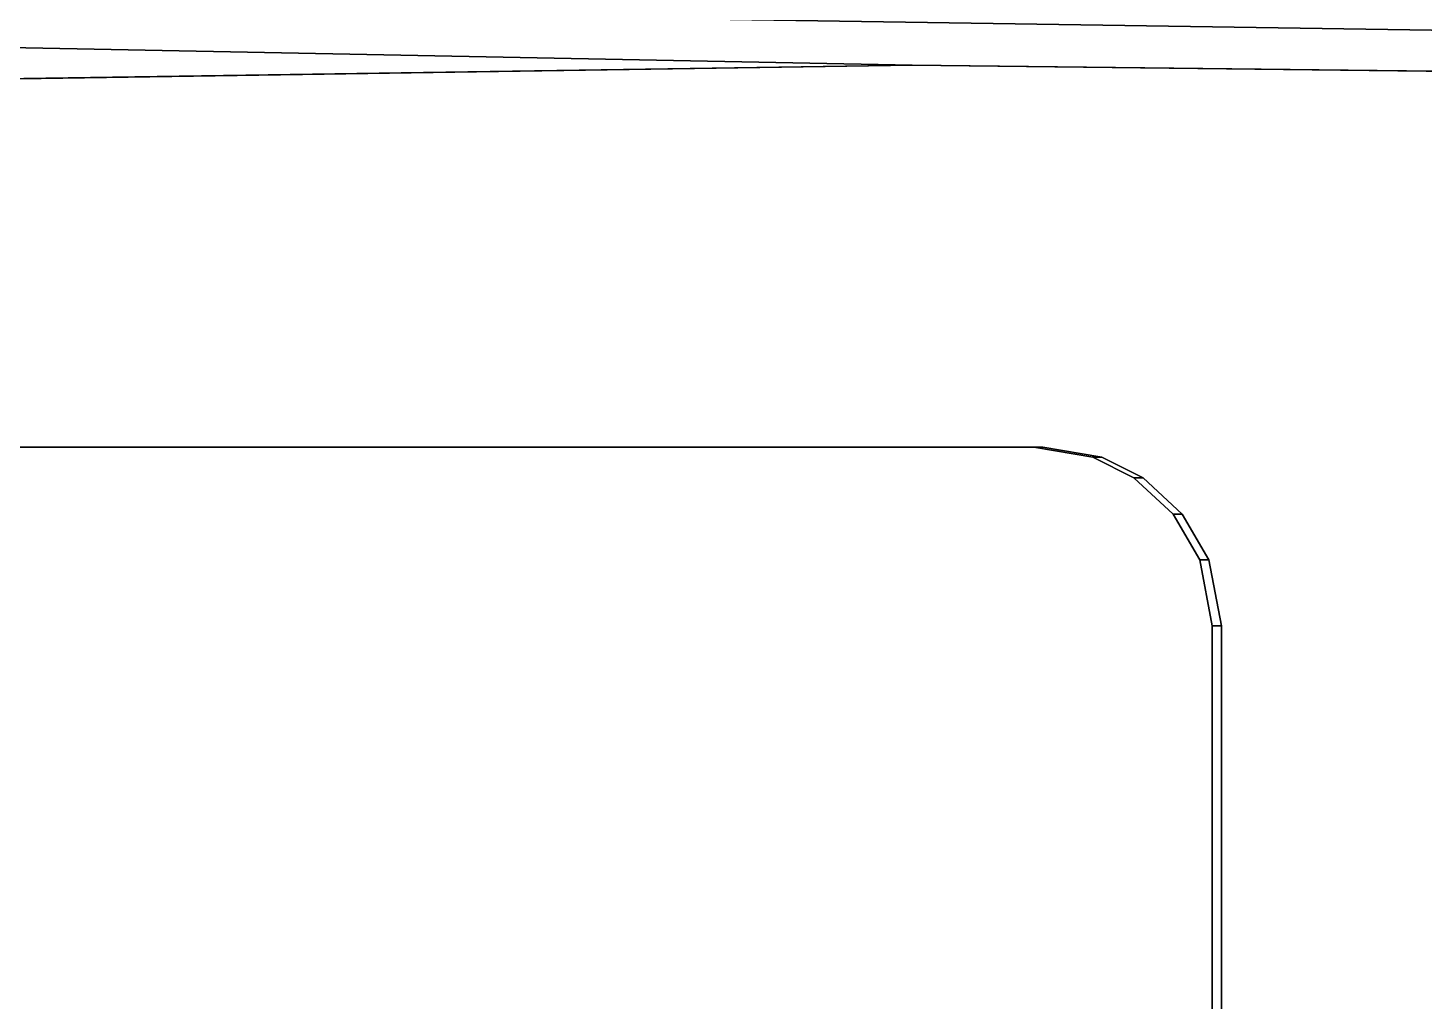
# Model space of a CAD drawing. Header units: metres. Extents: x 104.27 to 106.57, y 32.25 to 36.05.
# Drawn here: x 104.7914 to 104.8696, y 35.5778 to 35.6323 of the extents above; entities that cross this region are included whole.
import ezdxf

# ---------------------------------------------------------------- set-up
doc = ezdxf.new("R2010")
doc.units = ezdxf.units.M
doc.layers.add('KO28', color=7, linetype='Continuous')
doc.layers.add('KO29', color=7, linetype='Continuous')

msp = doc.modelspace()

# ---------------------------------------------------------------- linework, layer by layer
at = {"layer": 'KO28', "color": 9, "linetype": 'ByBlock', "lineweight": 25}
for points, invisible_edges in [([(104.475083, 35.608442, 0.034265), (104.828246, 35.569197, 0.022274), (104.477957, 35.608864, 0.034167)], 3), ([(104.477957, 35.608864, 0.034167), (104.828246, 35.569197, 0.022274), (104.847744, 35.608864, 0.021612)], 3), ([(104.848253, 35.608864, 0.036603), (104.498677, 35.568844, 0.048472), (104.478466, 35.608864, 0.049159)], 3), ([(104.85155, 35.608304, 0.036491), (104.498677, 35.568844, 0.048472), (104.848253, 35.608864, 0.036603)], 3), ([(104.828246, 35.569197, 0.022274), (104.835702, 35.567078, 0.02202), (104.847744, 35.608864, 0.021612)], 14), ([(104.835702, 35.567078, 0.02202), (104.8411, 35.561514, 0.021837), (104.847744, 35.608864, 0.021612)], 14), ([(104.847744, 35.608864, 0.021612), (104.856752, 35.504533, 0.021306), (104.851041, 35.608304, 0.0215)], 3), ([(104.472731, 35.607388, 0.034345), (104.828246, 35.569197, 0.022274), (104.475083, 35.608442, 0.034265)], 3), ([(104.853857, 35.607144, 0.036413), (104.498677, 35.568844, 0.048472), (104.85155, 35.608304, 0.036491)], 3), ([(104.851041, 35.608304, 0.0215), (104.856752, 35.504533, 0.021306), (104.853348, 35.607144, 0.021421)], 3), ([(104.47068, 35.605718, 0.034414), (104.828246, 35.569197, 0.022274), (104.472731, 35.607388, 0.034345)], 3), ([(104.856052, 35.605117, 0.036338), (104.498677, 35.568844, 0.048472), (104.853857, 35.607144, 0.036413)], 3), ([(104.853348, 35.607144, 0.021421), (104.856752, 35.504533, 0.021306), (104.855543, 35.605117, 0.021347)], 3), ([(104.46905, 35.6034, 0.03447), (104.828246, 35.569197, 0.022274), (104.47068, 35.605718, 0.034414)], 3), ([(104.857539, 35.602559, 0.036288), (104.498677, 35.568844, 0.048472), (104.856052, 35.605117, 0.036338)], 3), ([(104.855543, 35.605117, 0.021347), (104.856752, 35.504533, 0.021306), (104.85703, 35.602559, 0.021296)], 3), ([(104.468204, 35.601049, 0.034498), (104.828246, 35.569197, 0.022274), (104.46905, 35.6034, 0.03447)], 3), ([(104.858247, 35.598864, 0.036264), (104.498677, 35.568844, 0.048472), (104.857539, 35.602559, 0.036288)], 3), ([(104.85703, 35.602559, 0.021296), (104.856752, 35.504533, 0.021306), (104.857738, 35.598864, 0.021272)], 3), ([(104.467962, 35.598864, 0.034507), (104.828246, 35.569197, 0.022274), (104.468204, 35.601049, 0.034498)], 3), ([(104.836211, 35.567078, 0.037012), (104.828755, 35.569197, 0.037265), (104.858247, 35.598864, 0.036264)], 14), ([(104.84161, 35.561514, 0.036828), (104.836211, 35.567078, 0.037012), (104.858247, 35.598864, 0.036264)], 14), ([(104.858247, 35.508864, 0.036264), (104.84161, 35.561514, 0.036828), (104.858247, 35.598864, 0.036264)], 3), ([(104.857738, 35.598864, 0.021272), (104.856752, 35.504533, 0.021306), (104.85745, 35.506483, 0.021282)], 13), ([(104.85745, 35.506483, 0.021282), (104.857738, 35.508864, 0.021272), (104.857738, 35.598864, 0.021272)], 12)]:
    msp.add_3dface(points, dxfattribs=dict(at, invisible_edges=invisible_edges))
for points in [[(104.477957, 35.608864, 0.034167), (104.847744, 35.608864, 0.021612), (104.848253, 35.608864, 0.036603), (104.478466, 35.608864, 0.049159)], [(104.847744, 35.608864, 0.021612), (104.851041, 35.608304, 0.0215), (104.85155, 35.608304, 0.036491), (104.848253, 35.608864, 0.036603)], [(104.851041, 35.608304, 0.0215), (104.853348, 35.607144, 0.021421), (104.853857, 35.607144, 0.036413), (104.85155, 35.608304, 0.036491)], [(104.853348, 35.607144, 0.021421), (104.855543, 35.605117, 0.021347), (104.856052, 35.605117, 0.036338), (104.853857, 35.607144, 0.036413)], [(104.855543, 35.605117, 0.021347), (104.85703, 35.602559, 0.021296), (104.857539, 35.602559, 0.036288), (104.856052, 35.605117, 0.036338)], [(104.85703, 35.602559, 0.021296), (104.857738, 35.598864, 0.021272), (104.858247, 35.598864, 0.036264), (104.857539, 35.602559, 0.036288)], [(104.857738, 35.598864, 0.021272), (104.857738, 35.508864, 0.021272), (104.858247, 35.508864, 0.036264), (104.858247, 35.598864, 0.036264)]]:
    msp.add_3dface(points, dxfattribs=at)
at = {"layer": 'KO28', "color": 250, "linetype": 'ByBlock', "lineweight": 25, "invisible_edges": 15}
for points in [[(104.8411, 35.561514, 0.021837), (104.856752, 35.504533, 0.021306), (104.847744, 35.608864, 0.021612)], [(104.498168, 35.568844, 0.033481), (104.828246, 35.569197, 0.022274), (104.467962, 35.598864, 0.034507)], [(104.828755, 35.569197, 0.037265), (104.498677, 35.568844, 0.048472), (104.858247, 35.598864, 0.036264)]]:
    msp.add_3dface(points, dxfattribs=at)
at = {"layer": 'KO29', "color": 37, "linetype": 'ByBlock', "lineweight": 25}
for points, invisible_edges in [([(104.424084, 35.401074, -0.28), (105.274084, 35.456074, -0.28), (104.274084, 35.701074, -0.28)], 14), ([(104.274084, 35.701074, -0.28), (105.274084, 35.456074, -0.28), (105.274084, 35.646074, -0.28)], 13), ([(104.338278, 35.622709, 0.04), (104.840922, 35.630253, 0.02241), (104.840922, 35.477055, 0.02241)], 14), ([(104.840922, 35.477055, 0.02241), (104.840922, 35.630253, 0.02241), (105.274084, 35.625292, 0.007251)], 13), ([(105.274084, 35.625292, 0.007251), (105.274084, 35.478526, 0.007251), (104.840922, 35.477055, 0.02241)], 12), ([(104.338278, 35.485711, 0.04), (104.338278, 35.622709, 0.04), (104.840922, 35.477055, 0.02241)], 2)]:
    msp.add_3dface(points, dxfattribs=dict(at, invisible_edges=invisible_edges))
for points in [[(105.274084, 35.646074, -0.28), (105.274084, 35.626074), (104.289084, 35.641074)], [(104.289084, 35.641074), (104.840922, 35.630253, 0.02241), (104.338278, 35.622709, 0.04), (104.307191, 35.62274, 0.04)], [(105.274084, 35.626074), (105.274084, 35.625292, 0.007251), (104.840922, 35.630253, 0.02241), (104.289084, 35.641074)], [(104.289084, 35.641074), (104.289084, 35.461074), (105.274084, 35.476074), (105.274084, 35.626074)], [(105.274084, 35.476074), (104.289084, 35.461074), (104.289084, 35.641074), (105.274084, 35.626074)]]:
    msp.add_3dface(points, dxfattribs=at)

doc.saveas('drawing.dxf')
